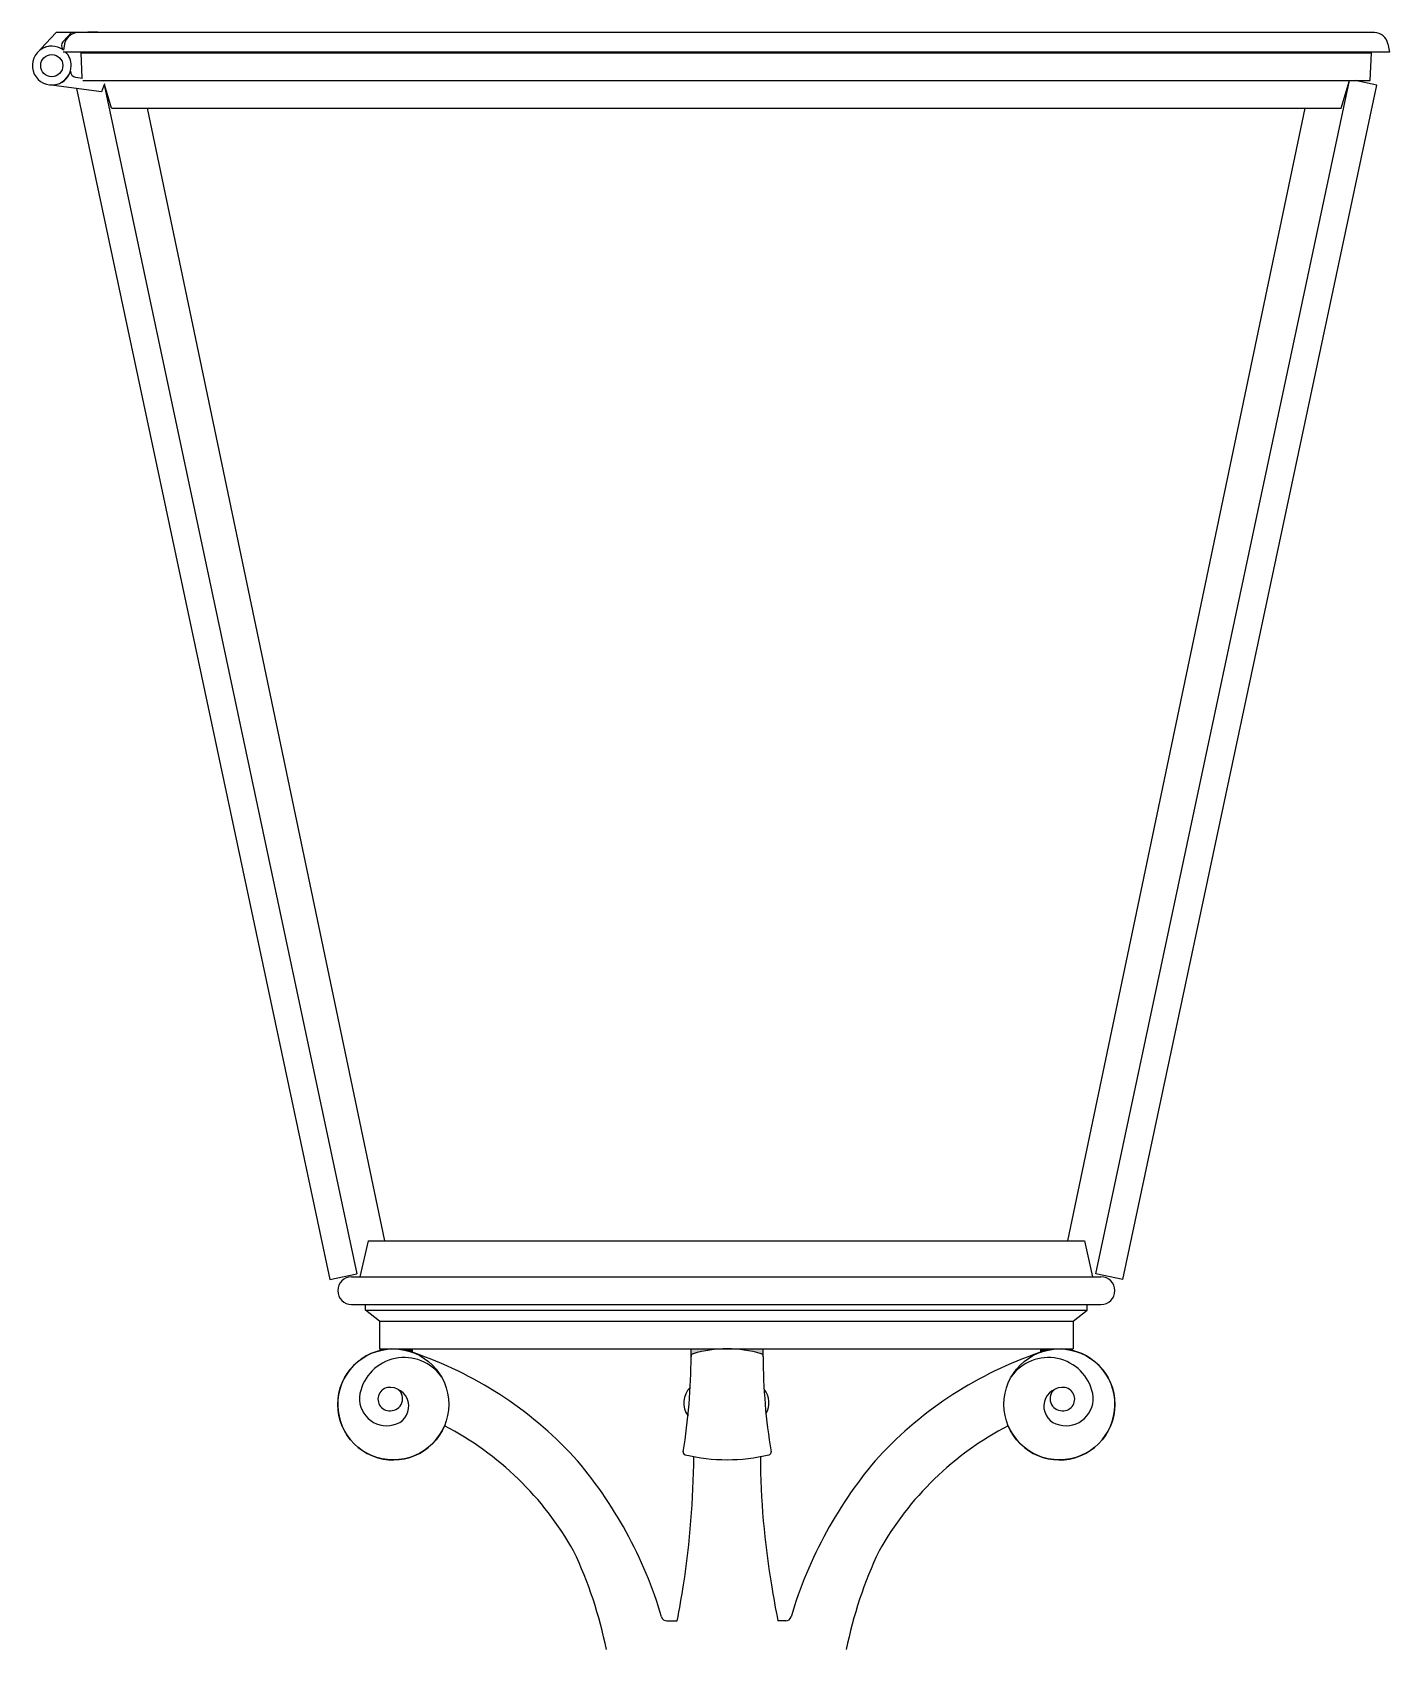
# Model space of a CAD drawing. Header units: millimetres. Extents: x 0 to 13338, y 0 to 11580.
# Drawn here: x 12530 to 13019, y 4234 to 4816 of the extents above; entities that cross this region are included whole.
import ezdxf

# ---------------------------------------------------------------- set-up
doc = ezdxf.new("R2010")
doc.units = ezdxf.units.MM
doc.layers.add('dwgmodels.com', color=250, linetype='Continuous')

# ---------------------------------------------------------------- blocks, each defined once
blk = doc.blocks.new('Public Light 11_side_dwgmodels.com')
for points in [[(403.45, 3631.06), (400.45, 3631.06), (396.8, 3631.06, -0.08502), (403.45, 3629.85)], [(516.61, 3631.06), (503.9, 3631.06), (503.9, 3628.38, -0.334908), (504.63, 3629.34, -0.068042)], [(529.9, 3631.06), (517.18, 3631.06, -0.068042), (529.17, 3629.34, -0.334469), (529.9, 3628.38)], [(629.78, 3631.06), (632.78, 3631.06), (636.43, 3631.06, 0.08502), (629.78, 3629.85)]]:
    blk.add_hatch(color=0).paths.add_polyline_path(points)
at = {"color": 0}
for p, q in [((269.62, 4099.46), (275.18, 4105.36)), ((269.62, 4099.46), (275.18, 4105.36)), ((283.64, 4105.36), (275.18, 4105.36)), ((280.68, 4105.36), (277.56, 4102.05)), ((280.68, 4105.36), (277.56, 4102.05)), ((290.04, 4105.65), (283.11, 4105.33)), ((750.11, 4105.33), (283.11, 4105.33)), ((750.11, 4105.33), (283.11, 4105.33)), ((746.7, 4105.49), (750.11, 4105.33)), ((269.82, 4099.36), (269.62, 4099.46)), ((269.82, 4099.36), (269.62, 4099.46)), ((277.57, 4099.24), (277.54, 4099.21)), ((277.57, 4099.24), (277.54, 4099.21)), ((755.61, 4098.33), (277.73, 4098.33)), ((755.61, 4098.33), (277.73, 4098.33)), ((278.21, 4101.31), (277.76, 4099.05)), ((284.11, 4098.06), (749.11, 4098.06)), ((284.11, 4098.06), (749.11, 4098.06)), ((284.57, 4088.98), (284.11, 4098.06)), ((732.61, 4098.06), (732.61, 4098.33)), ((738.61, 4098.06), (738.61, 4098.33)), ((748.61, 4088.06), (749.11, 4098.06)), ((755.02, 4101.31), (755.61, 4098.33)), ((280.29, 4091.49), (280.33, 4091.49)), ((280.29, 4091.49), (280.33, 4091.49)), ((274.31, 4086.29), (274.4, 4086.5)), ((274.31, 4086.29), (274.4, 4086.5)), ((291.49, 4084.03), (274.31, 4086.29)), ((291.49, 4084.03), (274.31, 4086.29)), ((282.1, 4089.3), (284.69, 4088.96)), ((282.1, 4089.3), (284.69, 4088.96)), ((282.49, 4085.21), (373.72, 3656.02)), ((284.73, 4088.06), (748.61, 4088.06)), ((284.73, 4088.06), (748.61, 4088.06)), ((292.6, 4086.85), (291.49, 4084.03)), ((292.6, 4086.85), (291.49, 4084.03)), ((291.57, 4088.06), (292.27, 4087.97)), ((291.57, 4088.06), (292.27, 4087.97)), ((292.14, 4087.98), (292.11, 4088.06)), ((292.11, 4088.06), (292.13, 4087.98)), ((292.45, 4086.47), (383.5, 3658.1)), ((295.11, 4078.06), (292.53, 4086.67)), ((649.72, 3658.1), (741.11, 4088.06)), ((659.5, 3656.02), (750.99, 4086.4)), ((738.11, 4078.06), (741.11, 4088.06)), ((750.99, 4086.4), (743.2, 4088.06)), ((750.99, 4086.4), (743.2, 4088.06)), ((295.11, 4078.06), (738.11, 4078.06)), ((295.11, 4078.06), (738.11, 4078.06)), ((393.53, 3670.06), (308.02, 4078.06)), ((639.7, 3670.06), (725.21, 4078.06)), ((387.61, 3670.06), (384.61, 3657.06)), ((387.61, 3670.06), (645.61, 3670.06)), ((387.61, 3670.06), (645.61, 3670.06)), ((645.61, 3670.06), (648.61, 3657.06)), ((373.72, 3656.02), (383.5, 3658.1)), ((373.72, 3656.02), (383.5, 3658.1)), ((381.61, 3657.06), (651.61, 3657.06)), ((381.61, 3657.06), (651.61, 3657.06)), ((659.5, 3656.02), (649.72, 3658.1)), ((659.5, 3656.02), (649.72, 3658.1)), ((381.61, 3647.06), (651.61, 3647.06)), ((381.61, 3647.06), (651.61, 3647.06)), ((386.61, 3645.06), (386.61, 3647.06)), ((386.61, 3645.06), (646.61, 3645.06)), ((386.61, 3645.06), (646.61, 3645.06)), ((391.61, 3641.06), (386.61, 3645.06)), ((641.61, 3641.06), (646.61, 3645.06)), ((646.61, 3645.06), (646.61, 3647.06)), ((391.61, 3641.06), (641.61, 3641.06)), ((391.61, 3641.06), (641.61, 3641.06)), ((391.61, 3641.06), (391.61, 3631.06)), ((391.61, 3641.06), (641.61, 3641.06)), ((641.61, 3641.06), (641.61, 3631.06)), ((391.61, 3631.06), (641.61, 3631.06)), ((400.45, 3631.06), (403.45, 3631.06)), ((403.45, 3631.06), (403.45, 3629.85)), ((503.9, 3628.38), (503.9, 3631.06)), ((529.9, 3628.38), (529.9, 3631.06)), ((629.78, 3631.06), (629.78, 3629.85)), ((495.2, 3533.06), (498.89, 3533.06)), ((538.02, 3533.06), (535.19, 3533.06))]:
    blk.add_line(p, q, dxfattribs=at)
for centre, radius in [((273.57, 4093.45), 4), ((273.57, 4093.45), 4), ((396.61, 3611.06), 20), ((636.62, 3611.06), 20)]:
    blk.add_circle(centre, radius, dxfattribs=at)
for centre, radius, start, end in [((283.11, 4100.33), 5, 90, 168.69007), ((750.11, 4100.33), 5, 11.30993, 90), ((273.57, 4093.45), 7, 52.1546, 0), ((273.57, 4093.45), 7, 52.1546, 0), ((273.57, 4093.45), 7, 55.38344, 122.30974), ((273.57, 4093.45), 7, 55.38344, 122.30974), ((279.1, 4100.65), 2.08, 137.58516, 222.71058), ((279.1, 4100.65), 2.08, 137.58516, 222.71058), ((273.57, 4093.45), 7, 0, 44.26108), ((273.57, 4093.45), 7, 0, 44.26108), ((273.57, 4093.45), 7, 276.8814, 343.80771), ((273.57, 4093.45), 7, 276.8814, 343.80771), ((282.4, 4091.36), 2.08, 176.48057, 261.60598), ((282.4, 4091.36), 2.08, 176.48057, 261.60598), ((381.61, 3652.06), 5, 90, 270), ((651.61, 3652.06), 5, 270, 90), ((396.61, 3611.06), 20, 68.98961, 337.42584), ((516.9, 3586.36), 44.7, 74.0645, 105.9355), ((636.62, 3611.06), 20, 202.57416, 111.01039), ((636.62, 3611.06), 20, 202.57416, 111.01039), ((400.58, 3611.62), 16.34, 35.02309, 168.27904), ((358.16, 3495.85), 141.44, 43.00208, 71.18188), ((299.26, 3628.05), 204.64, 350.43244, 0.09049), ((504.9, 3628.38), 1, 105.9355, 180.09049), ((528.9, 3628.38), 1, 359.90951, 74.0645), ((734.54, 3628.05), 204.64, 179.90951, 189.56756), ((675.07, 3495.85), 141.44, 108.81812, 136.99792), ((632.65, 3611.62), 16.34, 11.72096, 144.97691), ((394.22, 3613.2), 9.8, 169.72475, 284.11041), ((395.3, 3612.98), 4.2, 83.93614, 273.79672), ((395.63, 3613.13), 4.34, 269.32973, 50.57594), ((395.42, 3610.38), 6.79, 280.07133, 87.29346), ((508.93, 3611.61), 7.68, 133.79229, 217.23978), ((524.3, 3611.61), 7.68, 329.38224, 39.56148), ((637.81, 3610.38), 6.79, 92.70654, 259.92867), ((637.6, 3613.13), 4.34, 129.42406, 270.67027), ((639.01, 3613.2), 9.8, 255.88959, 10.27525), ((637.93, 3612.98), 4.2, 266.20328, 96.06386), ((362.6, 3502.73), 113.51, 29.28568, 62.45946), ((670.63, 3502.73), 113.51, 117.54054, 150.71432), ((344.73, 3490.67), 154.89, 16.44246, 41.01469), ((502.04, 3593.88), 1, 170.43244, 256.57632), ((175.99, 3595.66), 328.95, 351.33051, 359.40479), ((516.9, 3656.13), 65, 256.57632, 283.42368), ((809.32, 3593.44), 280.44, 180.24592, 189.72449), ((531.76, 3593.88), 1, 283.42368, 9.56756), ((688.5, 3490.67), 154.89, 138.98531, 163.55754), ((324.57, 3493.02), 151.76, 11.28121, 25.46029), ((708.66, 3493.02), 151.76, 154.53971, 168.71879), ((176.14, 3596.59), 328.95, 348.86473, 351.16661), ((857.95, 3596.59), 328.95, 188.83339, 191.13527), ((495.2, 3535.06), 2, 195.86316, 270), ((538.02, 3535.06), 2, 270, 344.13684)]:
    blk.add_arc(centre, radius, start, end, dxfattribs=at)

msp = doc.modelspace()

# ---------------------------------------------------------------- block references
at = {"layer": 'dwgmodels.com'}
msp.add_blockref('Public Light 11_side_dwgmodels.com', (12263.53, 710.8), dxfattribs=at)

doc.saveas('drawing.dxf')
